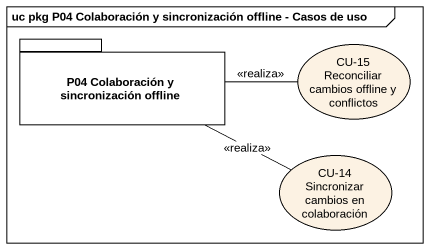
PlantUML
@startuml
mainframe uc pkg P04 Colaboración y sincronización offline - Casos de uso
package "P04 Colaboración y sincronización offline" as P04_Colaboración_y {
}
usecase "CU-15 Reconciliar cambios offline y conflictos" as CU_15_Reconciliar_cambios
usecase "CU-14 Sincronizar cambios en colaboración" as CU_14_Sincronizar_cambios
P04_Colaboración_y -right- CU_15_Reconciliar_cambios : <<realiza>>
P04_Colaboración_y -right- CU_14_Sincronizar_cambios : <<realiza>>
@enduml
